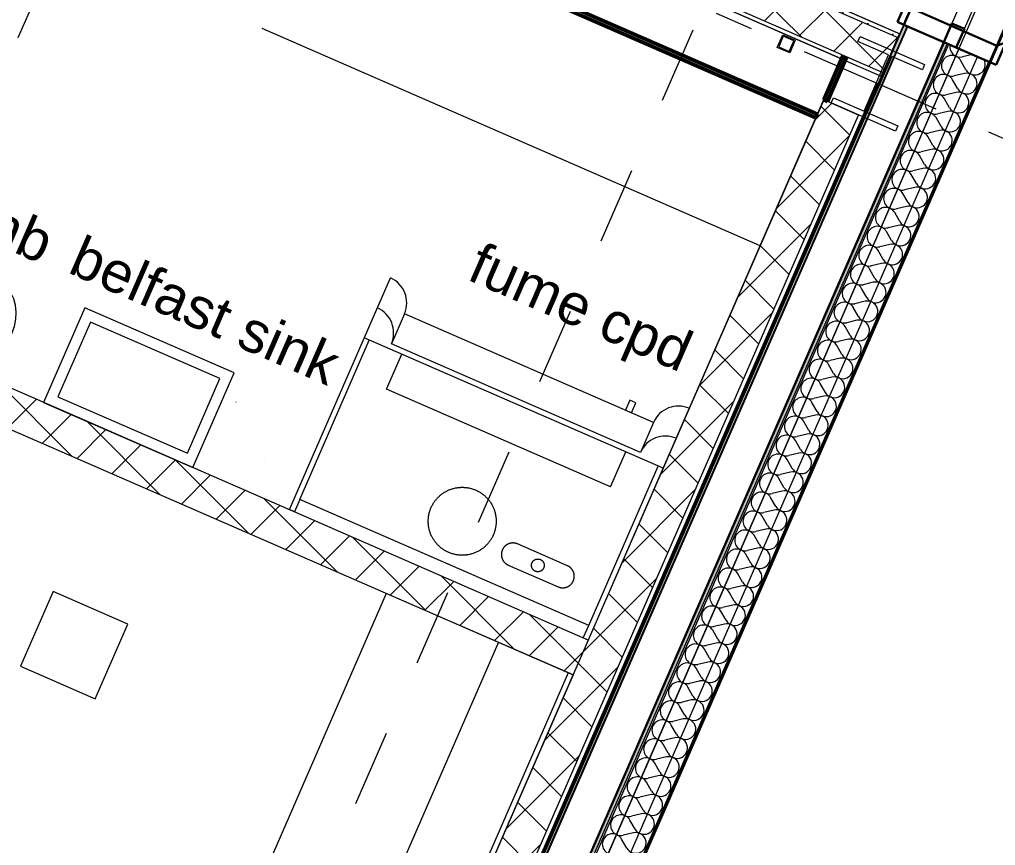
# Model space of a CAD drawing. Header units: millimetres. Extents: x -89663 to 74273, y -103666 to 18539.
# Drawn here: x 13490 to 17083, y -46736 to -43698 of the extents above; entities that cross this region are included whole.
import ezdxf
from ezdxf.enums import TextEntityAlignment as Align

# ---------------------------------------------------------------- set-up
doc = ezdxf.new("R2010")
doc.units = ezdxf.units.MM
doc.header["$MEASUREMENT"] = 0
for name, pattern in [('Dashed', [564.444447, 282.222223, -282.222223]), ('Double Dashed', [1093.611073, 529.166651, -211.666656, 141.111112, -211.666656]), ('v1', [2800, 1000, -400, 0, -400, 1000, 0])]:
    doc.linetypes.add(name, pattern=pattern)
for name, color, linetype in [('A-25-M_Wall_Ext', 7, 'Continuous'), ('A-25-M_Wall_Int', 7, 'Continuous'), ('A-95-MC_Marker_Section_P2.Marker', 7, 'Continuous'), ('COLUMN.IFC Import', 7, 'Continuous'), ('New_A-05-M_Gross_Int_Circulation', 7, 'Continuous'), ('New_A-05-M_Gross_Int_Engineering', 7, 'Continuous'), ('New_A-15-MG_Structural_Grid_Phase_2', 7, 'Continuous'), ('New_A-20-M_Hard_Landscape', 7, 'Continuous'), ('New_A-25-M_Wall_Ext', 7, 'Continuous'), ('New_A-25-M_Wall_Int', 7, 'Continuous'), ('New_A-35-M_FFE_Fixed', 7, 'Continuous'), ('New_A-35-M_FFE_Sanitary', 7, 'Continuous'), ('New_A-95-D_Dim_Grid.Dim', 7, 'Continuous'), ('New_ArchiCAD Doors', 7, 'Continuous'), ('New_ArchiCAD Windows', 7, 'Continuous'), ('S-160-M_FOUND.IFC Import', 7, 'Continuous')]:
    doc.layers.add(name, color=color, linetype=linetype)
for name, color, linetype, lineweight in [('A-25-M_Wall_Ext_Pen_No__87', 8, 'Continuous', 20), ('A-25-M_Wall_Int_Pen_No__1', 7, 'Continuous', 13), ('A-95-MC_Marker_Section_P2.Marker_Pen_No__1', 7, 'Continuous', 13), ('COLUMN.IFC Import_Pen_No__2', 8, 'Continuous', 15), ('G-10-P_Topo_Road_Pen_No__193', 7, 'Continuous', 18), ('New_A-25-M_Wall_Ext_Pen_No__1', 7, 'Continuous', 13), ('New_A-25-M_Wall_Int_Pen_No__1', 7, 'Continuous', 13), ('New_A-35-M_FFE_Fixed_Pen_No__4', 7, 'Continuous', 20), ('New_A-35-M_FFE_Sanitary_Pen_No__4', 7, 'Continuous', 20), ('New_A-95-D_Dim_Grid.Dim_Pen_No__4', 7, 'Continuous', 20), ('New_A-95-P_Drawing_Pen_No__156', 5, 'Continuous', 50), ('New_A-95-P_Text_1_50_GA_Pen_No__1', 7, 'Continuous', 13), ('New_ArchiCAD Doors_Pen_No__1', 7, 'Continuous', 13), ('New_ArchiCAD Windows_Pen_No__1', 7, 'Continuous', 13), ('New_ArchiCAD Windows_Pen_No__83', 8, 'Continuous', 20), ('New_ArchiCAD Zone Stamps_Pen_No__6', 7, 'Continuous', 35), ('S-160-M_FOUND.IFC Import_Pen_No__1', 7, 'Continuous', 13)]:
    doc.layers.add(name, color=color, linetype=linetype, lineweight=lineweight)
for name, color, linetype, lineweight, true_color in [('A-25-M_Wall_Int_Pen_No__107', 7, 'Continuous', 15, 0xa6a6a6), ('A-25-M_Wall_Int_Pen_No__27', 7, 'Continuous', 50, 0x2a2a2a), ('New_A-05-M_Gross_Int_Circulation_Pen_No__74', 7, 'Continuous', 20, 0x606060), ('New_A-05-M_Gross_Int_Engineering_Pen_No__74', 7, 'Continuous', 20, 0x606060), ('New_A-15-MG_Structural_Grid_Phase_2_Pen_No__222', 7, 'Continuous', 13, 0x65af33), ('New_A-20-M_Hard_Landscape_Pen_No__53', 7, 'Continuous', 35, 0x444444), ('New_A-25-M_Wall_Ext_Pen_No__107', 7, 'Continuous', 15, 0xa6a6a6), ('New_A-25-M_Wall_Int_Pen_No__107', 7, 'Continuous', 15, 0xa6a6a6), ('New_A-35-M_FFE_Fixed_Pen_No__64', 7, 'Continuous', 20, 0x606060), ('New_A-35-M_FFE_Fixed_Pen_No__75', 7, 'Continuous', 20, 0x606060), ('New_A-35-M_FFE_Sanitary_Pen_No__64', 7, 'Continuous', 20, 0x606060), ('New_ArchiCAD Doors_Pen_No__43', 7, 'Continuous', 30, 0x444444), ('New_ArchiCAD Doors_Pen_No__63', 7, 'Continuous', 20, 0x606060), ('New_ArchiCAD Windows_Pen_No__23', 7, 'Continuous', 30, 0x2a2a2a), ('New_ArchiCAD Windows_Pen_No__43', 7, 'Continuous', 30, 0x444444)]:
    doc.layers.add(name, color=color, linetype=linetype, lineweight=lineweight, true_color=true_color)
doc.styles.add('GENERATED_STYLE_1', font='')
doc.styles.add('GENERATED_STYLE_3', font='')
doc.styles.add('GENERATED_STYLE_4', font='')
doc.styles.get('GENERATED_STYLE_1').set_extended_font_data('Arial', bold=True)
doc.styles.get('GENERATED_STYLE_3').set_extended_font_data('Arial')
doc.styles.get('GENERATED_STYLE_4').set_extended_font_data('Swis721 BT')
doc.linetypes.add('Double Slash', pattern='A,0,[3,EC-MA-00-GF-DR-A-00363 Phase 2 Lecture Theatre Ground floor GA-S2-P171.Shx,S=15.679012,R=0,X=0,Y=0],-1975.555563,0', length=1975.555563)
doc.dimstyles.new('GENERATED_STYLE__2', dxfattribs={"dimtxt": 300, "dimasz": 95, "dimexe": 0.18, "dimexo": 0, "dimgap": 0.09, "dimtad": 1, "dimdec": 0, "dimzin": 0, "dimdsep": 46, "dimtxsty": 'GENERATED_STYLE_4', "dimblk": 'ARROWHEAD_2', "dimblk1": 'ARROWHEAD_2', "dimblk2": 'ARROWHEAD_2', "dimcen": 0.09, "dimclrd": 7, "dimclre": 7, "dimclrt": 7, "dimadec": 0, "dimazin": 0, "dimtfac": 1, "dimtdec": 4, "dimtmove": 0, "dimatfit": 3, "dimfxl": 1, "dimtolj": 1, "dimtzin": 0, "dimarcsym": 0})
pattern_1 = [(45, (0, 0), (-91.92388, 91.92388), []), (135, (0, 0), (91.92388, 91.92388), [])]
pattern_2 = [(336.4404, (0, 0), (69.2305, 158.76755), [0, -100]), (336.4404, (80.45, 59.4), (69.2305, 158.76755), [0, -100])]

# ---------------------------------------------------------------- blocks, each defined once
blk = doc.blocks.new('Mesh_3_1', base_point=(11792.7, -55938.3))
at = {"layer": 'New_A-20-M_Hard_Landscape_Pen_No__53', "linetype": 'Continuous', "flags": 128}
blk.add_lwpolyline([(11792.7, -55938.3), (14359.3, -57057.5), (15158.7, -55224.2), (25027.4, -32592.2), (25826.6, -30759.4), (23260, -29640.2), (22460.6, -31473.5), (12592.1, -54105)], close=True, dxfattribs=at)
blk = doc.blocks.new('Wall_34_1', base_point=(12413.8, -53650.9))
at = {"layer": 'A-25-M_Wall_Ext_Pen_No__87', "linetype": 'Continuous', "flags": 128}
for points in [[(18827.3, -38942.7), (12413.8, -53650.9)], [(12527.7, -53941.1), (19029.4, -39030.8)]]:
    blk.add_lwpolyline(points, dxfattribs=at)
blk = doc.blocks.new('Laser Laboratory_INB 0309_8_1', base_point=(11487.3, -48237.9))
at = {"layer": 'New_A-05-M_Gross_Int_Engineering_Pen_No__74', "linetype": 'Continuous'}
for p, q in [((16516.1, -43842.5), (14076.2, -42778.5)), ((16115.7, -44760.8), (16516.1, -43842.5)), ((12267.1, -53586.9), (16115.7, -44760.8))]:
    blk.add_line(p, q, dxfattribs=at)
at = {"layer": 'New_ArchiCAD Zone Stamps_Pen_No__6'}
for tag, height, style, p in [('ROOM_NAME', 250, 'GENERATED_STYLE_1', (10662.9, -46682)), ('zoneNameLine2', 250, 'GENERATED_STYLE_1', (10474.5, -47114.1)), ('ROOM_NUMBER', 200, 'GENERATED_STYLE_3', (10286, -47534.8)), ('measuredAreaCode', 200, 'GENERATED_STYLE_3', (10129, -47894.9)), ('DUMMY_649', 200, 'GENERATED_STYLE_3', (10436.4, -48029)), ('DUMMY_650', 200, 'GENERATED_STYLE_3', (10925.8, -48242.4)), ('DUMMY_651', 133.3, 'GENERATED_STYLE_3', (11205, -48348.9))]:
    blk.add_attdef(tag, text='', height=height, rotation=336.4404, dxfattribs=dict(at, style=style)).set_placement(p, align=Align.TOP_LEFT)
blk = doc.blocks.new('Corridor 01-Ground_INB 0350_14_1', base_point=(3443.2, -36782))
at = {"layer": 'New_A-05-M_Gross_Int_Circulation_Pen_No__74', "linetype": 'Continuous'}
for p, q in [((-10182, -32015.9), (16730.7, -43750.6)), ((16730.7, -43750.6), (17693.9, -41544.8))]:
    blk.add_line(p, q, dxfattribs=at)
at = {"layer": 'New_ArchiCAD Zone Stamps_Pen_No__6'}
for tag, height, style, p in [('ROOM_NAME', 250, 'GENERATED_STYLE_1', (2435.8, -35146.3)), ('zoneNameLine2', 250, 'GENERATED_STYLE_1', (2247.4, -35578.4)), ('ROOM_NUMBER', 200, 'GENERATED_STYLE_3', (2059, -35999.1)), ('measuredAreaCode', 200, 'GENERATED_STYLE_3', (1901.9, -36359.2)), ('DUMMY_649', 200, 'GENERATED_STYLE_3', (2209.3, -36493.3)), ('DUMMY_650', 200, 'GENERATED_STYLE_3', (2698.7, -36706.6)), ('DUMMY_651', 133.3, 'GENERATED_STYLE_3', (2978, -36813.2))]:
    blk.add_attdef(tag, text='', height=height, rotation=336.4404, dxfattribs=dict(at, style=style)).set_placement(p, align=Align.TOP_LEFT)
blk = doc.blocks.new('*X379')
at = {"layer": 'New_A-25-M_Wall_Ext_Pen_No__107', "linetype": 'Continuous'}
for p, q in [((16974.1, -43882.4), (16955.3, -43849.3)), ((16997.6, -43826.8), (16961.4, -43835.3)), ((16968, -43896.4), (16930.9, -43905.2)), ((16943.7, -43952.3), (16924.9, -43919.1)), ((16937.6, -43966.2), (16900.5, -43975)), ((16913.2, -44022.1), (16894.4, -43989)), ((16907.1, -44036.1), (16870, -44044.8)), ((16882.7, -44091.9), (16863.9, -44058.8)), ((16876.7, -44105.9), (16839.6, -44114.7)), ((16852.3, -44161.8), (16833.5, -44128.6)), ((16846.2, -44175.7), (16809.1, -44184.5)), ((16821.8, -44231.6), (16803, -44198.5)), ((16815.7, -44245.6), (16778.7, -44254.4)), ((16791.4, -44301.5), (16772.6, -44268.3)), ((16785.3, -44315.4), (16748.2, -44324.2)), ((16760.9, -44371.3), (16742.1, -44338.2)), ((16754.8, -44385.3), (16717.8, -44394)), ((16730.5, -44441.1), (16711.7, -44408)), ((16724.4, -44455.1), (16687.3, -44463.9)), ((16700, -44511), (16681.2, -44477.8)), ((16693.9, -44524.9), (16656.9, -44533.7)), ((16669.6, -44580.8), (16650.8, -44547.7)), ((16663.5, -44594.8), (16626.4, -44603.6)), ((16639.1, -44650.7), (16620.3, -44617.5)), ((16633, -44664.6), (16596, -44673.4)), ((16608.7, -44720.5), (16589.9, -44687.4)), ((16578.2, -44790.3), (16559.4, -44757.2)), ((16602.6, -44734.5), (16565.5, -44743.2)), ((16547.8, -44860.2), (16529, -44827)), ((16572.1, -44804.3), (16535, -44813.1)), ((16517.3, -44930), (16498.5, -44896.9)), ((16541.7, -44874.1), (16504.6, -44882.9)), ((16486.8, -44999.9), (16468, -44966.7)), ((16511.2, -44944), (16474.1, -44952.8)), ((16456.4, -45069.7), (16437.6, -45036.6)), ((16480.8, -45013.8), (16443.7, -45022.6)), ((16425.9, -45139.5), (16407.1, -45106.4)), ((16450.3, -45083.7), (16413.2, -45092.4)), ((16419.9, -45153.5), (16382.8, -45162.3)), ((16395.5, -45209.4), (16376.7, -45176.2)), ((16389.4, -45223.3), (16352.3, -45232.1)), ((16365, -45279.2), (16346.2, -45246.1)), ((16358.9, -45293.2), (16321.9, -45301.9)), ((16334.6, -45349.1), (16315.8, -45315.9)), ((16328.5, -45363), (16291.4, -45371.8)), ((16304.1, -45418.9), (16285.3, -45385.8)), ((16298, -45432.9), (16261, -45441.6)), ((16273.7, -45488.7), (16254.9, -45455.6)), ((16267.6, -45502.7), (16230.5, -45511.5)), ((16243.2, -45558.6), (16224.4, -45525.4)), ((16237.1, -45572.5), (16200.1, -45581.3)), ((16212.8, -45628.4), (16194, -45595.3)), ((16206.7, -45642.4), (16169.6, -45651.1)), ((16182.3, -45698.2), (16163.5, -45665.1)), ((16176.2, -45712.2), (16139.1, -45721)), ((16151.9, -45768.1), (16133.1, -45735)), ((16145.8, -45782.1), (16108.7, -45790.8)), ((16121.4, -45837.9), (16102.6, -45804.8)), ((16115.3, -45851.9), (16078.2, -45860.7)), ((16091, -45907.8), (16072.2, -45874.6)), ((16084.9, -45921.7), (16047.8, -45930.5)), ((16060.5, -45977.6), (16041.7, -45944.5)), ((16030, -46047.4), (16011.2, -46014.3)), ((16054.4, -45991.6), (16017.3, -46000.3)), ((15999.6, -46117.3), (15980.8, -46084.2)), ((16024, -46061.4), (15986.9, -46070.2)), ((15969.1, -46187.1), (15950.3, -46154)), ((15993.5, -46131.3), (15956.4, -46140)), ((15938.7, -46257), (15919.9, -46223.8)), ((15963, -46201.1), (15926, -46209.9)), ((15908.2, -46326.8), (15889.4, -46293.7)), ((15932.6, -46270.9), (15895.5, -46279.7)), ((15877.8, -46396.6), (15859, -46363.5)), ((15902.1, -46340.8), (15865.1, -46349.5)), ((15871.7, -46410.6), (15834.6, -46419.4)), ((15847.3, -46466.5), (15828.5, -46433.4)), ((15841.2, -46480.5), (15804.2, -46489.2)), ((15816.9, -46536.3), (15798.1, -46503.2)), ((15810.8, -46550.3), (15773.7, -46559.1)), ((15786.4, -46606.2), (15767.6, -46573)), ((15780.3, -46620.1), (15743.3, -46628.9)), ((15756, -46676), (15737.2, -46642.9)), ((15749.9, -46690), (15712.8, -46698.7)), ((15725.5, -46745.8), (15706.7, -46712.7))]:
    blk.add_line(p, q, dxfattribs=at)
for centre, start, end in [((16952.6, -43798.2), 168.7975, 283.3103), ((16922.2, -43868.1), 156.4404, 283.3103), ((16922.2, -43868.1), 29.5705, 156.4404), ((17007.2, -43863.6), 209.5705, 28.2536), ((16976.8, -43933.5), 209.5705, 103.3103), ((16891.7, -43937.9), 156.4404, 283.3103), ((16891.7, -43937.9), 29.5705, 156.4404), ((16946.3, -44003.3), 209.5705, 103.3103), ((16861.3, -44007.8), 156.4404, 283.3103), ((16861.3, -44007.8), 29.5705, 156.4404), ((16830.8, -44077.6), 29.5705, 156.4404), ((16915.9, -44073.1), 209.5705, 103.3103), ((16830.8, -44077.6), 156.4404, 283.3103), ((16800.4, -44147.4), 29.5705, 156.4404), ((16885.4, -44143), 209.5705, 103.3103), ((16800.4, -44147.4), 156.4404, 283.3103), ((16769.9, -44217.3), 29.5705, 156.4404), ((16855, -44212.8), 209.5705, 103.3103), ((16769.9, -44217.3), 156.4404, 283.3103), ((16739.5, -44287.1), 29.5705, 156.4404), ((16824.5, -44282.7), 209.5705, 103.3103), ((16739.5, -44287.1), 156.4404, 283.3103), ((16709, -44357), 29.5705, 156.4404), ((16794.1, -44352.5), 209.5705, 103.3103), ((16709, -44357), 156.4404, 283.3103), ((16678.5, -44426.8), 29.5705, 156.4404), ((16763.6, -44422.3), 209.5705, 103.3103), ((16678.5, -44426.8), 156.4404, 283.3103), ((16648.1, -44496.6), 29.5705, 156.4404), ((16733.2, -44492.2), 209.5705, 103.3103), ((16648.1, -44496.6), 156.4404, 283.3103), ((16617.6, -44566.5), 29.5705, 156.4404), ((16702.7, -44562), 209.5705, 103.3103), ((16617.6, -44566.5), 156.4404, 283.3103), ((16587.2, -44636.3), 29.5705, 156.4404), ((16672.2, -44631.9), 209.5705, 103.3103), ((16587.2, -44636.3), 156.4404, 283.3103), ((16556.7, -44706.2), 29.5705, 156.4404), ((16641.8, -44701.7), 209.5705, 103.3103), ((16556.7, -44706.2), 156.4404, 283.3103), ((16526.3, -44776), 29.5705, 156.4404), ((16611.3, -44771.5), 209.5705, 103.3103), ((16526.3, -44776), 156.4404, 283.3103), ((16495.8, -44845.8), 29.5705, 156.4404), ((16580.9, -44841.4), 209.5705, 103.3103), ((16495.8, -44845.8), 156.4404, 283.3103), ((16465.4, -44915.7), 156.4404, 283.3103), ((16465.4, -44915.7), 29.5705, 156.4404), ((16550.4, -44911.2), 209.5705, 103.3103), ((16434.9, -44985.5), 156.4404, 283.3103), ((16434.9, -44985.5), 29.5705, 156.4404), ((16520, -44981.1), 209.5705, 103.3103), ((16404.5, -45055.4), 156.4404, 283.3103), ((16404.5, -45055.4), 29.5705, 156.4404), ((16489.5, -45050.9), 209.5705, 103.3103), ((16374, -45125.2), 156.4404, 283.3103), ((16374, -45125.2), 29.5705, 156.4404), ((16459.1, -45120.7), 209.5705, 103.3103), ((16428.6, -45190.6), 209.5705, 103.3103), ((16343.6, -45195), 156.4404, 283.3103), ((16343.6, -45195), 29.5705, 156.4404), ((16398.2, -45260.4), 209.5705, 103.3103), ((16313.1, -45264.9), 156.4404, 283.3103), ((16313.1, -45264.9), 29.5705, 156.4404), ((16282.6, -45334.7), 29.5705, 156.4404), ((16367.7, -45330.3), 209.5705, 103.3103), ((16282.6, -45334.7), 156.4404, 283.3103), ((16252.2, -45404.6), 29.5705, 156.4404), ((16337.3, -45400.1), 209.5705, 103.3103), ((16252.2, -45404.6), 156.4404, 283.3103), ((16221.7, -45474.4), 29.5705, 156.4404), ((16306.8, -45469.9), 209.5705, 103.3103), ((16221.7, -45474.4), 156.4404, 283.3103), ((16191.3, -45544.2), 29.5705, 156.4404), ((16276.4, -45539.8), 209.5705, 103.3103), ((16191.3, -45544.2), 156.4404, 283.3103), ((16160.8, -45614.1), 29.5705, 156.4404), ((16245.9, -45609.6), 209.5705, 103.3103), ((16160.8, -45614.1), 156.4404, 283.3103), ((16130.4, -45683.9), 29.5705, 156.4404), ((16215.4, -45679.4), 209.5705, 103.3103), ((16130.4, -45683.9), 156.4404, 283.3103), ((16099.9, -45753.8), 29.5705, 156.4404), ((16185, -45749.3), 209.5705, 103.3103), ((16099.9, -45753.8), 156.4404, 283.3103), ((16069.5, -45823.6), 29.5705, 156.4404), ((16154.5, -45819.1), 209.5705, 103.3103), ((16069.5, -45823.6), 156.4404, 283.3103), ((16039, -45893.4), 29.5705, 156.4404), ((16124.1, -45889), 209.5705, 103.3103), ((16039, -45893.4), 156.4404, 283.3103), ((16008.6, -45963.3), 29.5705, 156.4404), ((16093.6, -45958.8), 209.5705, 103.3103), ((16008.6, -45963.3), 156.4404, 283.3103), ((15978.1, -46033.1), 29.5705, 156.4404), ((16063.2, -46028.6), 209.5705, 103.3103), ((15978.1, -46033.1), 156.4404, 283.3103), ((15947.7, -46103), 29.5705, 156.4404), ((16032.7, -46098.5), 209.5705, 103.3103), ((15947.7, -46103), 156.4404, 283.3103), ((15917.2, -46172.8), 156.4404, 283.3103), ((15917.2, -46172.8), 29.5705, 156.4404), ((16002.3, -46168.3), 209.5705, 103.3103), ((15886.8, -46242.6), 156.4404, 283.3103), ((15886.8, -46242.6), 29.5705, 156.4404), ((15971.8, -46238.2), 209.5705, 103.3103), ((15856.3, -46312.5), 156.4404, 283.3103), ((15856.3, -46312.5), 29.5705, 156.4404), ((15941.4, -46308), 209.5705, 103.3103), ((15825.8, -46382.3), 156.4404, 283.3103), ((15825.8, -46382.3), 29.5705, 156.4404), ((15910.9, -46377.8), 209.5705, 103.3103), ((15880.5, -46447.7), 209.5705, 103.3103), ((15795.4, -46452.2), 156.4404, 283.3103), ((15795.4, -46452.2), 29.5705, 156.4404), ((15850, -46517.5), 209.5705, 103.3103), ((15764.9, -46522), 156.4404, 283.3103), ((15764.9, -46522), 29.5705, 156.4404), ((15734.5, -46591.8), 29.5705, 156.4404), ((15819.5, -46587.4), 209.5705, 103.3103), ((15734.5, -46591.8), 156.4404, 283.3103), ((15704, -46661.7), 29.5705, 156.4404), ((15789.1, -46657.2), 209.5705, 103.3103), ((15704, -46661.7), 156.4404, 283.3103), ((15673.6, -46731.5), 29.5705, 156.4404), ((15758.6, -46727), 209.5705, 103.3103), ((15673.6, -46731.5), 156.4404, 283.3103)]:
    blk.add_arc(centre, 38.1, start, end, dxfattribs=at)
blk = doc.blocks.new('Double Window 19')
at = {"layer": 'New_ArchiCAD Windows_Pen_No__1', "linetype": 'Continuous'}
for p, q in [((-1125, 0), (-1125, -29.5)), ((1125, 0), (1125, -29.5)), ((-1125, -29.5), (-1125, -35.5)), ((-1125, -35.5), (-1125, -47.5)), ((1125, -29.5), (1125, -35.5)), ((1125, -35.5), (1125, -47.5)), ((-1125, -47.5), (-1125, -50)), ((1125, -47.5), (1125, -50))]:
    blk.add_line(p, q, dxfattribs=at)
at = {"layer": 'New_ArchiCAD Windows_Pen_No__23', "linetype": 'Continuous'}
for p, q in [((-1120.5, 135), (1120.5, 135)), ((-1112.5, -210), (1112.5, -210))]:
    blk.add_line(p, q, dxfattribs=at)
at = {"layer": 'New_ArchiCAD Windows_Pen_No__43', "linetype": 'Continuous'}
for p, q in [((-1125, 0), (-1050, 0)), ((-1050, 0), (-1050, -50)), ((-450, -50), (-450, 0)), ((-450, 0), (-375, 0)), ((-375, 0), (-325, 0)), ((-325, 0), (-325, -50)), ((1075, -50), (1075, 0)), ((1075, 0), (1125, 0)), ((-1050, -50), (-1125, -50)), ((-375, -50), (-450, -50)), ((-325, -50), (-375, -50)), ((1125, -50), (1075, -50))]:
    blk.add_line(p, q, dxfattribs=at)
at = {"layer": 'New_ArchiCAD Windows_Pen_No__83', "linetype": 'Continuous'}
for p, q in [((-1050, 0), (-450, 0)), ((-325, 0), (1075, 0)), ((-450, -50), (-1050, -50)), ((1075, -50), (-325, -50))]:
    blk.add_line(p, q, dxfattribs=at)
blk = doc.blocks.new('Double Door 19')
at = {"layer": 'New_ArchiCAD Doors_Pen_No__1', "linetype": 'Continuous'}
for p, q in [((-1130, 0), (-1130, -4.5)), ((1130, 0), (1130, -4.5)), ((-1130, -4.5), (-1130, -164.5)), ((1130, -4.5), (1130, -164.5)), ((-1130, -164.5), (-1130, -170.5)), ((-1130, -170.5), (-1130, -182.5)), ((1130, -164.5), (1130, -170.5)), ((1130, -170.5), (1130, -182.5)), ((-1130, -182.5), (-1130, -185.5)), ((-1130, -185.5), (-1130, -329.5)), ((1130, -182.5), (1130, -185.5)), ((1130, -185.5), (1130, -329.5)), ((-1130, -345), (-1142, -345)), ((-1130, -329.5), (-1130, -332.5)), ((-1130, -332.5), (-1130, -345)), ((1130, -329.5), (1130, -332.5)), ((1130, -332.5), (1130, -345)), ((1130, -345), (1142, -345))]:
    blk.add_line(p, q, dxfattribs=at)
at = {"layer": 'New_ArchiCAD Doors_Pen_No__43', "linetype": 'Continuous'}
for p, q in [((-1064, 0), (-311.6, 752.4)), ((1064, 0), (311.6, 752.4)), ((-1130, 0), (-1130, 25)), ((-1130, 25), (1130, 25)), ((-1064, 0), (-1130, 0)), ((-1130, 0), (-1130, -345)), ((-1064, -345), (-1064, 0)), ((1130, 0), (1064, 0)), ((1064, 0), (1064, -345)), ((1130, 25), (1130, 0)), ((1130, -345), (1130, 0)), ((-1130, -370), (-1130, -345)), ((-1130, -345), (-1064, -345)), ((1064, -345), (1130, -345)), ((1130, -345), (1130, -370)), ((1130, -370), (-1130, -370))]:
    blk.add_line(p, q, dxfattribs=at)
at = {"layer": 'New_ArchiCAD Doors_Pen_No__63', "linetype": 'Continuous'}
for centre, start, end in [((-1064, 0), 0, 45), ((1064, 0), 135, 180)]:
    blk.add_arc(centre, 1064, start, end, dxfattribs=at)
blk = doc.blocks.new('Wall_48_1', base_point=(12413.8, -53650.9))
at = {"layer": 'New_A-25-M_Wall_Ext_Pen_No__107', "linetype": 'Continuous'}
for points in [[(12413.8, -53650.9), (12420.2, -53667.3), (16757, -43721.8), (16745.5, -43716.8)], [(16894.5, -43781.8), (12497.8, -53864.8), (12504, -53880.6), (16905.5, -43786.6)]]:
    blk.add_hatch(color=256, dxfattribs=at).paths.add_polyline_path(points)
at = {"layer": 'New_A-25-M_Wall_Ext_Pen_No__107', "linetype": 'Continuous', "lineweight": 0, "true_color": 0x535353}
for points in [[(16757, -43721.8), (12420.2, -53667.3), (12421.8, -53671.3), (16759.7, -43723)], [(16891.7, -43780.6), (12496.2, -53860.8), (12497.8, -53864.8), (16894.5, -43781.8), (16892.2, -43780.8)]]:
    blk.add_hatch(color=251, dxfattribs=at).paths.add_polyline_path(points)
at = {"layer": 'New_A-25-M_Wall_Ext_Pen_No__107', "linetype": 'Continuous'}
h = blk.add_hatch(dxfattribs=at)
h.set_pattern_fill('Plaster_0001', color=256, style=0, pattern_type=2)
h.set_pattern_definition([(0, (0, 0), (0, 173.2051), [0, -100]), (0, (50, 86.6), (0, 173.2051), [0, -100])])
h.paths.add_polyline_path([(12589.8, -54099.1), (12592.1, -54105), (17061.7, -43854.7), (17057.6, -43852.9)])
at = {"layer": 'New_A-25-M_Wall_Ext_Pen_No__1', "linetype": 'Continuous'}
for p, q in [((16757, -43721.8), (12420.2, -53667.3)), ((12421.8, -53671.3), (16759.7, -43723)), ((16745.5, -43716.8), (16740.7, -43727.8)), ((12496.2, -53860.8), (16891.7, -43780.6)), ((12497.8, -53864.8), (16894.5, -43781.8)), ((12504, -53880.6), (16905.5, -43786.6)), ((12507.1, -53888.5), (16911, -43789)), ((12589.8, -54099.1), (17057.6, -43852.9))]:
    blk.add_line(p, q, dxfattribs=at)
at = {"layer": 'New_A-25-M_Wall_Ext_Pen_No__1', "linetype": 'Continuous', "flags": 128}
for points in [[(16745.5, -43716.8), (12413.8, -53650.9)], [(12592.1, -54105), (17061.7, -43854.7)]]:
    blk.add_lwpolyline(points, dxfattribs=at)
at = {"layer": 'New_A-25-M_Wall_Ext', "color": 250, "lineweight": 50, "true_color": 0x2a2a2a}
blk.add_blockref('*X379', (0, 0), dxfattribs=at)
at = {"layer": 'New_ArchiCAD Doors', "color": 251, "linetype": 'Continuous', "lineweight": 20, "true_color": 0x606060, "xscale": -1, "zscale": 1000, "rotation": 246.4404115839931}
blk.add_blockref('Double Door 19', (17513.4, -42818.9), dxfattribs=at)
at = {"layer": 'New_ArchiCAD Windows', "color": 251, "linetype": 'Continuous', "lineweight": 20, "true_color": 0x606060, "xscale": -1, "zscale": 1000, "rotation": 246.4404115839931}
blk.add_blockref('Double Window 19', (17387.7, -42769.5), dxfattribs=at)
blk = doc.blocks.new('Wall_98_1', base_point=(15527.9, -46108.9))
at = {"layer": 'New_A-25-M_Wall_Int_Pen_No__107', "linetype": 'Continuous'}
h = blk.add_hatch(dxfattribs=at)
h.set_pattern_fill('Concrete_Block_0001', color=256, style=0, pattern_type=2)
h.set_pattern_definition(pattern_1)
h.paths.add_polyline_path([(15583.8, -45980.6), (12519.5, -44644.4), (12463.5, -44772.7), (15527.9, -46108.9)])
at = {"layer": 'New_A-25-M_Wall_Int_Pen_No__1', "linetype": 'Continuous', "flags": 128}
for points in [[(12519.5, -44644.4), (12463.5, -44772.7)], [(15583.8, -45980.6), (12519.5, -44644.4)], [(12463.5, -44772.7), (15527.9, -46108.9)]]:
    blk.add_lwpolyline(points, dxfattribs=at)
blk = doc.blocks.new('Wall_165_1', base_point=(-2593.3, -35324.4))
at = {"layer": 'A-25-M_Wall_Int_Pen_No__107', "linetype": 'Continuous'}
blk.add_hatch(color=256, dxfattribs=at).paths.add_polyline_path([(16535.9, -43834.7), (16522.1, -43828.8), (16516.1, -43842.5), (16529.9, -43848.5)])
at = {"layer": 'New_A-25-M_Wall_Int_Pen_No__107', "linetype": 'Continuous'}
h = blk.add_hatch(dxfattribs=at)
h.set_pattern_fill('Plaster_0001', color=256, style=0, pattern_type=2)
h.set_pattern_definition(pattern_2)
h.paths.add_polyline_path([(13519.8, -42350.5), (13513.8, -42364.2), (16723.6, -43763.9), (16729.6, -43750.1)])
h = blk.add_hatch(dxfattribs=at)
h.set_pattern_fill('Concrete_Block_0001', color=256, style=0, pattern_type=2)
h.set_pattern_definition(pattern_1)
h.paths.add_polyline_path([(13513.8, -42364.2), (13457.8, -42492.5), (16667.6, -43892.2), (16723.6, -43763.9)])
h = blk.add_hatch(dxfattribs=at)
h.set_pattern_fill('Plaster_0001', color=256, style=0, pattern_type=2)
h.set_pattern_definition(pattern_2)
h.paths.add_polyline_path([(16522.1, -43828.8), (14082.2, -42764.8), (14076.2, -42778.5), (16516.1, -43842.5)])
h = blk.add_hatch(dxfattribs=at)
h.set_pattern_fill('Plaster_0001', color=256, style=0, pattern_type=2)
h.set_pattern_definition(pattern_2)
h.paths.add_polyline_path([(16529.9, -43848.5), (16661.6, -43905.9), (16667.6, -43892.2), (16535.9, -43834.7)])
at = {"layer": 'A-25-M_Wall_Int_Pen_No__27', "linetype": 'Continuous'}
for p, q in [((16522.1, -43828.8), (16516.1, -43842.5)), ((16529.9, -43848.5), (16535.9, -43834.7))]:
    blk.add_line(p, q, dxfattribs=at)
at = {"layer": 'New_A-25-M_Wall_Int_Pen_No__1', "linetype": 'Continuous'}
for p, q in [((13513.8, -42364.2), (16723.6, -43763.9)), ((13457.8, -42492.5), (16667.6, -43892.2))]:
    blk.add_line(p, q, dxfattribs=at)
at = {"layer": 'New_A-25-M_Wall_Int_Pen_No__1', "linetype": 'Continuous', "flags": 128}
for points in [[(16729.6, -43750.1), (13519.8, -42350.5)], [(14076.2, -42778.5), (16516.1, -43842.5)], [(16723.6, -43763.9), (16729.6, -43750.1)], [(16667.6, -43892.2), (16723.6, -43763.9)], [(16529.9, -43848.5), (16661.6, -43905.9)], [(16661.6, -43905.9), (16667.6, -43892.2)]]:
    blk.add_lwpolyline(points, dxfattribs=at)
blk = doc.blocks.new('Wall_204_1', base_point=(12319.9, -53465.8))
at = {"layer": 'A-25-M_Wall_Int_Pen_No__107', "linetype": 'Continuous'}
h = blk.add_hatch(dxfattribs=at)
h.set_pattern_fill('Concrete_Block_0001', color=256, style=0, pattern_type=2)
h.set_pattern_definition(pattern_1)
h.paths.add_polyline_path([(12448.2, -53521.8), (16578.6, -44049.6), (16450.3, -43993.6), (12319.9, -53465.8)])
at = {"layer": 'A-25-M_Wall_Int_Pen_No__1', "linetype": 'Continuous', "flags": 128}
for points in [[(16450.3, -43993.6), (15583.8, -45980.6)], [(16578.6, -44049.6), (16450.3, -43993.6)], [(12448.2, -53521.8), (16578.6, -44049.6)], [(15527.9, -46108.9), (12319.9, -53465.8)]]:
    blk.add_lwpolyline(points, dxfattribs=at)
blk = doc.blocks.new('Wall_206_1', base_point=(16450.3, -43993.6))
at = {"layer": 'A-25-M_Wall_Int_Pen_No__107', "linetype": 'Continuous'}
blk.add_hatch(color=256, dxfattribs=at).paths.add_polyline_path([(16464, -43999.6), (16529.9, -43848.5), (16516.1, -43842.5), (16450.3, -43993.6)])
at = {"layer": 'A-25-M_Wall_Int_Pen_No__27', "linetype": 'Continuous', "flags": 128}
for points in [[(16516.1, -43842.5), (16450.3, -43993.6)], [(16464, -43999.6), (16529.9, -43848.5)], [(16450.3, -43993.6), (16464, -43999.6)]]:
    blk.add_lwpolyline(points, dxfattribs=at)
blk = doc.blocks.new('Wall_210_1', base_point=(16427.6, -44045.7))
at = {"layer": 'A-25-M_Wall_Int_Pen_No__107', "linetype": 'Continuous'}
blk.add_hatch(color=256, dxfattribs=at).paths.add_polyline_path([(16427.6, -44045.7), (13730.9, -42869.8), (13711.2, -42877.6), (16421.6, -44059.4)])
at = {"layer": 'A-25-M_Wall_Int_Pen_No__27', "linetype": 'Continuous', "flags": 128}
for points in [[(13711.2, -42877.6), (16421.6, -44059.4)], [(13973.8, -42975.7), (13730.9, -42869.8)], [(16427.6, -44045.7), (13987.6, -42981.7)], [(16421.6, -44059.4), (16427.6, -44045.7)]]:
    blk.add_lwpolyline(points, dxfattribs=at)
blk = doc.blocks.new('Wall_241_1', base_point=(12528.2, -53941.9))
at = {"layer": 'A-25-M_Wall_Ext_Pen_No__87', "linetype": 'Continuous', "flags": 128}
for points in [[(16948.3, -43805.2), (12528.2, -53941.9)], [(17014.3, -43834), (16948.3, -43805.2)], [(12566.4, -54039.3), (17016.1, -43834.8)], [(17016.1, -43834.8), (17014.3, -43834)]]:
    blk.add_lwpolyline(points, dxfattribs=at)
blk = doc.blocks.new('Fume Cupboard STD H9')
at = {"layer": 'New_A-35-M_FFE_Fixed_Pen_No__64', "linetype": 'Continuous'}
for p, q in [((0, 0), (0, 930)), ((0, 930), (20, 930)), ((20, 930), (20, 880)), ((1180, 880), (1180, 930)), ((1180, 930), (1200, 930)), ((1200, 930), (1200, 0)), ((20, 880), (1180, 880)), ((20, 880), (20, 240.4)), ((1180, 880), (1180, 240.4)), ((150, 380.4), (150, 240.4)), ((150, 380.4), (1050, 380.4)), ((1050, 380.4), (1050, 240.4)), ((0, 240.4), (1200, 240.4)), ((100, 220.4), (1100, 220.4)), ((100, 100), (100, 220.4)), ((1100, 100), (1100, 220.4)), ((100, 100), (1100, 100)), ((212, 100), (188, 100)), ((188, 100), (188, 60)), ((212, 60), (212, 100)), ((188, 60), (212, 60))]:
    blk.add_line(p, q, dxfattribs=at)
at = {"layer": 'New_A-35-M_FFE_Fixed_Pen_No__64', "linetype": 'v1'}
for p, q in [((380, 795), (180, 795)), ((180, 710), (380, 710))]:
    blk.add_line(p, q, dxfattribs=at)
for centre, radius in [((600, 715), 125), ((280, 752.5), 23.5)]:
    blk.add_circle(centre, radius, dxfattribs=at)
for centre, start, end in [((180, 752.5), 90, 270), ((380, 752.5), 270, 90)]:
    blk.add_arc(centre, 42.5, start, end, dxfattribs=at)
at = {"layer": 'New_A-35-M_FFE_Fixed_Pen_No__64', "linetype": 'Continuous'}
for centre, start, end in [((0, 220.4), 270, 0), ((1200, 220.4), 180, 270), ((0, 100), 270, 0), ((1200, 100), 180, 270)]:
    blk.add_arc(centre, 100, start, end, dxfattribs=at)
blk = doc.blocks.new('Column 17')
at = {"layer": 'COLUMN.IFC Import_Pen_No__2', "linetype": 'Continuous'}
for p, q in [((-129.4, 133.35), (129.4, 133.35)), ((-129.4, 112.85), (-129.4, 133.35)), ((-6.4, 112.85), (-129.4, 112.85)), ((-6.4, -112.85), (-6.4, 112.85)), ((6.4, 112.85), (6.4, -112.85)), ((129.4, 112.85), (6.4, 112.85)), ((129.4, 133.35), (129.4, 112.85)), ((-129.4, -112.85), (-6.4, -112.85)), ((-129.4, -133.35), (-129.4, -112.85)), ((129.4, -133.35), (-129.4, -133.35)), ((6.4, -112.85), (129.4, -112.85)), ((129.4, -112.85), (129.4, -133.35))]:
    blk.add_line(p, q, dxfattribs=at)
blk = doc.blocks.new('Discrete Accessory 575')
at = {"layer": 'COLUMN.IFC Import_Pen_No__2', "linetype": 'Continuous'}
for p, q in [((-25, 25), (25, 25)), ((-25, -25), (-25, 25)), ((-21, 21), (-21, -21)), ((21, 21), (-21, 21)), ((21, -21), (21, 21)), ((25, 25), (25, -25)), ((25, -25), (-25, -25)), ((-21, -21), (21, -21))]:
    blk.add_line(p, q, dxfattribs=at)
blk = doc.blocks.new('IFC Footing Extruded_12')
at = {"layer": 'S-160-M_FOUND.IFC Import_Pen_No__1', "linetype": 'Continuous'}
for p, q in [((13613.9, -45801.7), (13494, -46076.7)), ((13888.9, -45921.6), (13613.9, -45801.7)), ((13769, -46196.6), (13888.9, -45921.6)), ((13494, -46076.7), (13769, -46196.6))]:
    blk.add_line(p, q, dxfattribs=at)
blk = doc.blocks.new('Cabinet Base Triple Door 19')
at = {"layer": 'New_A-35-M_FFE_Sanitary_Pen_No__4', "linetype": 'Continuous'}
for p, q in [((0, 750), (2000, 750)), ((0, 0), (2000, 0))]:
    blk.add_line(p, q, dxfattribs=at)
blk = doc.blocks.new('Mop Sink 19')
at = {"layer": 'New_A-35-M_FFE_Fixed_Pen_No__75', "linetype": 'Continuous'}
for p, q in [((300, 0), (-300, 0)), ((-300, 0), (-300, -380)), ((300, -380), (300, 0)), ((-260, -40), (-260, -340)), ((260, -40), (-260, -40)), ((260, -340), (260, -40)), ((-260, -340), (260, -340)), ((-300, -380), (300, -380))]:
    blk.add_line(p, q, dxfattribs=at)
blk = doc.blocks.new('Standard grid marker_29')
at = {"layer": 'New_A-15-MG_Structural_Grid_Phase_2_Pen_No__222', "linetype": 'Double Dashed'}
blk.add_line((705.1, 0), (54601, 0), dxfattribs=at)
at = {"layer": 'New_A-15-MG_Structural_Grid_Phase_2_Pen_No__222', "style": 'GENERATED_STYLE_4'}
for tag, p in [('AC_MarkerText_1_0', (-500, 43.4)), ('AC_MarkerText_1_1', (55806.1, 43.4))]:
    blk.add_attdef(tag, text='', height=350, rotation=180, dxfattribs=at).set_placement(p, align=Align.MIDDLE_CENTER)
blk = doc.blocks.new('Standard grid marker_32')
at = {"layer": 'New_A-15-MG_Structural_Grid_Phase_2_Pen_No__222', "linetype": 'Double Dashed'}
blk.add_line((7182, 0), (20268.4, 0), dxfattribs=at)
at = {"layer": 'New_A-15-MG_Structural_Grid_Phase_2_Pen_No__222', "style": 'GENERATED_STYLE_4'}
for tag, p in [('AC_MarkerText_1_0', (-500, 36.5)), ('AC_MarkerText_1_1', (27950.4, 36.5))]:
    blk.add_attdef(tag, text='', height=350, rotation=270, dxfattribs=at).set_placement(p, align=Align.MIDDLE_CENTER)
blk = doc.blocks.new('Standard grid marker_33')
at = {"layer": 'New_A-15-MG_Structural_Grid_Phase_2_Pen_No__222', "linetype": 'Double Dashed'}
blk.add_line((7182, 0), (20268.4, 0), dxfattribs=at)
at = {"layer": 'New_A-15-MG_Structural_Grid_Phase_2_Pen_No__222', "style": 'GENERATED_STYLE_4'}
for tag, p in [('AC_MarkerText_1_0', (-500, 36.5)), ('AC_MarkerText_1_1', (27950.4, 36.5))]:
    blk.add_attdef(tag, text='', height=350, rotation=270, dxfattribs=at).set_placement(p, align=Align.MIDDLE_CENTER)
blk = doc.blocks.new('Cabinet Wall Double Door 19')
at = {"layer": 'New_A-35-M_FFE_Fixed_Pen_No__4', "linetype": 'Continuous'}
for p, q in [((1200, 300), (0, 300)), ((0, 0), (1200, 0))]:
    blk.add_line(p, q, dxfattribs=at)
blk = doc.blocks.new('Basin 19_3')
at = {"layer": 'New_A-35-M_FFE_Sanitary_Pen_No__64', "linetype": 'Continuous'}
for p, q in [((-200, 0), (-200, -185.8)), ((200, 0), (-200, 0)), ((200, -185.8), (200, 0)), ((-29.9, -48.6), (-25.7, -59.7)), ((-22.7, -65.4), (-22, -129.9)), ((22, -129.9), (22.7, -65.4)), ((25.7, -59.7), (29.9, -48.6)), ((79.2, -74.9), (-79.2, -74.9)), ((-6, -112.4), (-6, -76.7)), ((6, -112.4), (6, -76.7)), ((-22, -129.9), (-22, -177.4)), ((-6, -112.4), (6, -112.4)), ((22, -177.4), (22, -129.9)), ((-156.5, -148.7), (-156.5, -185.8)), ((-22, -177.4), (22, -177.4)), ((156.5, -148.7), (156.5, -185.8)), ((-200, -185.8), (-198.1, -213.2)), ((-198.1, -213.2), (-192.3, -239.6)), ((192.3, -239.6), (198.1, -213.2)), ((198.1, -213.2), (200, -185.8)), ((-192.3, -239.6), (-183, -264.4)), ((183, -264.4), (192.3, -239.6)), ((-183, -264.4), (-170.3, -286.7)), ((-170.3, -286.7), (-154.8, -305.7)), ((154.8, -305.7), (170.3, -286.7)), ((170.3, -286.7), (183, -264.4)), ((-154.8, -305.7), (-136.8, -320.9)), ((-136.8, -320.9), (-93.3, -345.2)), ((93.3, -345.2), (136.8, -320.9)), ((136.8, -320.9), (154.8, -305.7)), ((-93.3, -345.2), (-47.3, -360)), ((47.3, -360), (93.3, -345.2)), ((-47.3, -360), (0, -365)), ((0, -365), (47.3, -360))]:
    blk.add_line(p, q, dxfattribs=at)
blk.add_circle((0, -49.9), 27.5, dxfattribs=at)
for centre, radius, start, end in [((0, -37.2), 32, 339.1675, 200.8325), ((0, -46.6), 27.5, 356.3287, 183.6713), ((0, -49.9), 27.5, 200.8325, 214.3749), ((0, -49.9), 27.5, 325.6251, 339.1675)]:
    blk.add_arc(centre, radius, start, end, dxfattribs=at)
for centre, major_axis, ratio, start_param, end_param in [((-79.1, -148.7), (-77.4, 0), 0.953436, 4.712389, 6.283185), ((79.1, -148.7), (-77.4, 0), 0.953436, 3.141593, 4.712389), ((-79.2, -185.8), (0, -98.3), 0.786182, 4.712389, 5.78621), ((79.2, -185.8), (0, -98.3), 0.786182, 0.496975, 1.570796), ((0, 0), (0, -309.7), 0.786182, 5.78621, 6.78016)]:
    blk.add_ellipse(centre, major_axis=major_axis, ratio=ratio, start_param=start_param, end_param=end_param, dxfattribs=at)
blk = doc.blocks.new('Laboratory Workstation_4')
at = {"layer": 'New_A-35-M_FFE_Fixed_Pen_No__64', "linetype": 'Continuous'}
for p, q in [((1200, 750), (0, 750)), ((0, 750), (0, 0)), ((1200, 750), (0, 750)), ((0, 750), (0, 730)), ((0, 730), (1200, 730)), ((1200, 0), (1200, 750)), ((1200, 730), (1200, 750)), ((0, 0), (1200, 0))]:
    blk.add_line(p, q, dxfattribs=at)
blk = doc.blocks.new('*D1365')
at = {"layer": 'New_A-95-D_Dim_Grid.Dim_Pen_No__4', "linetype": 'Continuous'}
for p, q in [((18805.9, -44874.2), (19925, -42307.6)), ((18763, -44816.2), (18848.7, -44932.3)), ((18891.8, -44911.7), (18719.9, -44836.8)), ((14569, -54590.7), (18805.9, -44874.2)), ((14654.9, -54628.1), (14483.1, -54553.2)), ((14526.1, -54532.6), (14611.9, -54648.7)), ((14544.6, -54646.7), (14569, -54590.7))]:
    blk.add_line(p, q, dxfattribs=at)
at = {"layer": 'New_A-95-D_Dim_Grid.Dim_Pen_No__4', "insert": (16373.5, -50302.2), "char_height": 300, "attachment_point": 7, "rotation": 66.4404, "style": 'GENERATED_STYLE_4'}
blk.add_mtext('\\A1;{\\fSwis721 BT|b0|i0|c0|p34;10,600}', dxfattribs=at)
blk = doc.blocks.new('ARROWHEAD_2')
at = {"color": 0, "linetype": 'Continuous', "lineweight": 0}
for p, q in [((-0.378, -0.655), (0.378, 0.655)), ((0, 0), (-1, 0))]:
    blk.add_line(p, q, dxfattribs=at)
blk = doc.blocks.new('*D1366')
at = {"layer": 'New_A-95-D_Dim_Grid.Dim_Pen_No__4', "linetype": 'Continuous'}
for p, q in [((19882.2, -42249.6), (19967.9, -42365.7)), ((18805.9, -44874.2), (19925, -42307.6)), ((18763, -44816.2), (18848.7, -44932.3))]:
    blk.add_line(p, q, dxfattribs=at)
at = {"layer": 'New_A-95-D_Dim_Grid.Dim_Pen_No__4', "insert": (19098.6, -44052.7), "char_height": 300, "attachment_point": 7, "rotation": 66.4404, "style": 'GENERATED_STYLE_4'}
blk.add_mtext('\\A1;{\\fSwis721 BT|b0|i0|c0|p34;2,800}', dxfattribs=at)
blk = doc.blocks.new('Cutting Plane_2_1', base_point=(21934.2, -30055.5))
at = {"layer": 'A-95-MC_Marker_Section_P2.Marker_Pen_No__1', "linetype": 'Dashed'}
blk.add_line((21834.3, -30284.7), (9757.7, -57980.2), dxfattribs=at)

msp = doc.modelspace()

# ---------------------------------------------------------------- linework, layer by layer
at = {"layer": 'G-10-P_Topo_Road_Pen_No__193', "linetype": 'Continuous'}
for p, q in [((14287.2, -45104.1), (14287.3, -45104.1)), ((14391.9, -45311.9), (14392, -45311.9))]:
    msp.add_line(p, q, dxfattribs=at)
at = {"layer": 'New_A-95-P_Drawing_Pen_No__156', "linetype": 'Double Slash', "flags": 128}
msp.add_lwpolyline([(16650.6, -43934.4), (12413.8, -53650.9)], dxfattribs=at)

# ---------------------------------------------------------------- block references
at = {"layer": 'A-25-M_Wall_Ext', "color": 250, "lineweight": 50, "true_color": 0x2a2a2a}
for name, p in [('Wall_34_1', (12413.8, -53650.9)), ('Wall_241_1', (12528.2, -53941.9))]:
    msp.add_blockref(name, p, dxfattribs=at)
at = {"layer": 'A-25-M_Wall_Int', "color": 250, "lineweight": 50, "true_color": 0x2a2a2a}
for name, p in [('Wall_210_1', (16427.6, -44045.7)), ('Wall_206_1', (16450.3, -43993.6)), ('Wall_204_1', (12319.9, -53465.8))]:
    msp.add_blockref(name, p, dxfattribs=at)
at = {"layer": 'A-95-MC_Marker_Section_P2.Marker'}
msp.add_blockref('Cutting Plane_2_1', (21934.2, -30055.5), dxfattribs=at)
at = {"layer": 'COLUMN.IFC Import', "linetype": 'Continuous', "zscale": 1000}
for name, p, rotation in [('Discrete Accessory 575', (16312.3, -43787.2), 246.4404115839877), ('Column 17', (16649.7, -43934.3), 336.4404115839877)]:
    msp.add_blockref(name, p, dxfattribs=dict(at, rotation=rotation))
at = {"layer": 'New_A-05-M_Gross_Int_Circulation', "linetype": 'Continuous'}
msp.add_blockref('Corridor 01-Ground_INB 0350_14_1', (3443.2, -36782), dxfattribs=at)
at = {"layer": 'New_A-05-M_Gross_Int_Engineering', "linetype": 'Continuous'}
msp.add_blockref('Laser Laboratory_INB 0309_8_1', (11487.3, -48237.9), dxfattribs=at)
at = {"layer": 'New_A-15-MG_Structural_Grid_Phase_2', "color": 8, "linetype": 'Continuous', "lineweight": 15, "zscale": 1000}
for name, p, rotation in [('Standard grid marker_29', (21520.4, -46057.9), 156.4404115839929), ('Standard grid marker_32', (9303.8, -53354.1), 66.44041158399293), ('Standard grid marker_33', (12025.6, -54541), 66.44041158399293)]:
    msp.add_blockref(name, p, dxfattribs=dict(at, rotation=rotation))
at = {"layer": 'New_A-20-M_Hard_Landscape', "color": 49, "lineweight": 35, "true_color": 0x444444}
msp.add_blockref('Mesh_3_1', (11792.7, -55938.3), dxfattribs=at)
at = {"layer": 'New_A-25-M_Wall_Ext', "color": 250, "lineweight": 50, "true_color": 0x2a2a2a}
msp.add_blockref('Wall_48_1', (12413.8, -53650.9), dxfattribs=at)
at = {"layer": 'New_A-25-M_Wall_Int', "color": 250, "lineweight": 50, "true_color": 0x2a2a2a}
for name, p in [('Wall_165_1', (-2593.3, -35324.4)), ('Wall_98_1', (15527.9, -46108.9))]:
    msp.add_blockref(name, p, dxfattribs=at)
at = {"layer": 'New_A-35-M_FFE_Fixed', "color": 251, "linetype": 'Continuous', "lineweight": 20, "true_color": 0x606060, "zscale": 1000}
for name, p, rotation in [('Fume Cupboard STD H9', (15955.6, -45128.1), 156.4404115839982), ('Mop Sink 19', (13853.9, -45226.3), 156.4404115840032), ('Laboratory Workstation_4', (14840.4, -45809.2), 246.4404115839935), ('Cabinet Wall Double Door 19', (15252.9, -45989), 246.4404115839935)]:
    msp.add_blockref(name, p, dxfattribs=dict(at, rotation=rotation))
at = {"layer": 'New_A-35-M_FFE_Sanitary', "linetype": 'Continuous', "xscale": -1, "zscale": 1000, "rotation": 336.4404115839977}
msp.add_blockref('Cabinet Base Triple Door 19', (16216.4, -44530), dxfattribs=at)
at = {"layer": 'New_A-35-M_FFE_Sanitary', "color": 251, "linetype": 'Continuous', "lineweight": 20, "true_color": 0x606060, "zscale": 1000, "rotation": 156.440411584004}
msp.add_blockref('Basin 19_3', (13204.9, -44943.3), dxfattribs=at)
at = {"layer": 'S-160-M_FOUND.IFC Import', "linetype": 'Continuous', "zscale": 1000}
msp.add_blockref('IFC Footing Extruded_12', (0, 0), dxfattribs=at)

# ---------------------------------------------------------------- texts
at = {"layer": 'New_A-95-P_Text_1_50_GA_Pen_No__1', "linetype": 'Continuous', "char_height": 150, "attachment_point": 1, "rotation": 336.4404, "style": 'GENERATED_STYLE_4'}
for s, insert in [('\\A1;{\\fSwis721 BT|b0|i0|c0|p34;whb}', (13278.6, -44307.4)), ('\\A1;{\\fSwis721 BT|b0|i0|c0|p34;belfast sink}', (13723.3, -44489.4)), ('\\A1;{\\fSwis721 BT|b0|i0|c0|p34;fume cpd}', (15191.7, -44514.7))]:
    msp.add_mtext(s, dxfattribs=dict(at, insert=insert))

# ---------------------------------------------------------------- dimensions: what is measured, and where the dimension line sits
at = {"layer": 'New_A-95-D_Dim_Grid.Dim', "linetype": 'Continuous'}
for base, p1, p2, picture, middle in [((19925, -42307.6), (16650.6, -43934.4), (17769.8, -41367.8), '*D1366', (19172.9, -43507.1)), ((18805.9, -44874.2), (12413.8, -53650.9), (16650.6, -43934.4), '*D1365', (16494.9, -49648.6))]:
    dim = msp.add_linear_dim(base=base, p1=p1, p2=p2, angle=66.4404, dimstyle='GENERATED_STYLE__2', dxfattribs=at)
    dim.commit()
    dim.dimension.update_dxf_attribs({"geometry": picture, "text_midpoint": middle, "dimtype": 160, "text_rotation": 66.4404})

doc.saveas('drawing.dxf')
